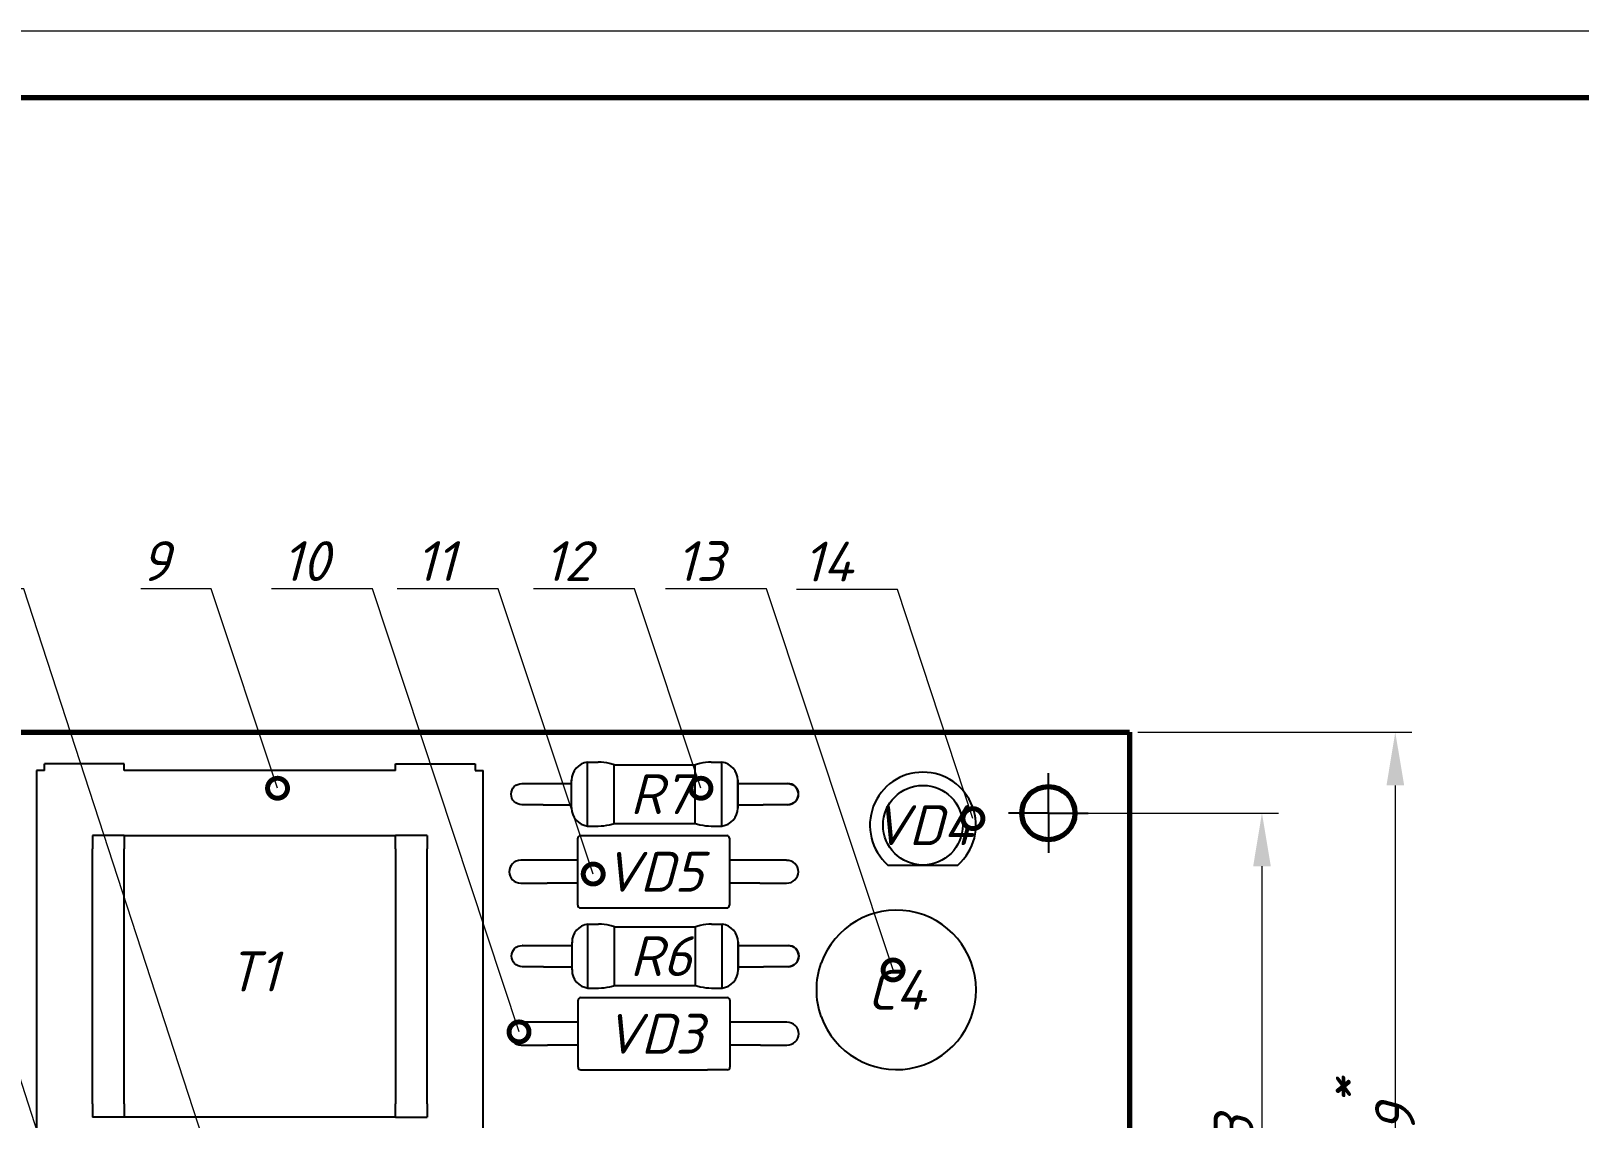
# Model space of a CAD drawing. Header units: millimetres. Extents: x 2470 to 6390, y 1560 to 2814.
# Drawn here: x 4762.4 to 4878.8, y 2435.2 to 2517 of the extents above; entities that cross this region are included whole.
import ezdxf
from ezdxf import colors
from ezdxf.entities.mleader import LeaderData, LeaderLine
from ezdxf.math import Vec2, Vec3

# ---------------------------------------------------------------- set-up
doc = ezdxf.new("R2010")
doc.units = ezdxf.units.MM
doc.layers.get('0').update_dxf_attribs({"lineweight": 0})
for name, color, linetype, lineweight in [('border', 7, 'Continuous', 70), ('Text', 7, 'Continuous', 18), ('Размерные линии', 7, 'Continuous', 15), ('Сплошная толстая основная', 7, 'Continuous', 70), ('Сплошная тонкая', 7, 'Continuous', 30)]:
    doc.layers.add(name, color=color, linetype=linetype, lineweight=lineweight)
doc.styles.add('Main', font='isocpeur.ttf', dxfattribs={"oblique": 15, "height": 3})
doc.dimstyles.new('ISO-25', dxfattribs={"dimtxt": 3, "dimasz": 4, "dimexe": 1.25, "dimexo": 0.625, "dimtad": 1, "dimtoh": 1, "dimtxsty": 'Main', "dimcen": 2.5, "dimclrd": 256, "dimclre": 256, "dimclrt": 256, "dimadec": 0, "dimazin": 0, "dimtol": 1, "dimtm": 0.5, "dimtfac": 1, "dimtmove": 0, "dimatfit": 3, "dimfxl": 1, "dimlwd": -1, "dimlwe": -1, "dimarcsym": 0})

# ---------------------------------------------------------------- blocks, each defined once
blk = doc.blocks.new('*D34')
at = {"layer": 'Defpoints', "color": 0, "lineweight": 18, "transparency": 16777216}
for p in [(4838.9, 2458.13), (4838.9, 2412.13), (4854.96, 2412.13)]:
    blk.add_point(p, dxfattribs=at)
at = {"layer": 'Размерные линии', "transparency": 16777216}
for p, q in [((4839.52, 2458.13), (4856.21, 2458.13)), ((4854.96, 2454.13), (4854.96, 2416.13)), ((4839.52, 2412.13), (4856.21, 2412.13))]:
    blk.add_line(p, q, dxfattribs=at)
at = {"layer": 'Размерные линии', "lineweight": 18, "transparency": 16777216}
for points in [[(4854.3, 2454.13), (4855.63, 2454.13), (4854.96, 2458.13)], [(4854.3, 2416.13), (4855.63, 2416.13), (4854.96, 2412.13)]]:
    blk.add_solid(points, dxfattribs=at)
at = {"layer": 'Размерные линии', "transparency": 16777216, "insert": (4852.84, 2433.27), "char_height": 3, "attachment_point": 5, "rotation": 90, "style": 'Main'}
blk.add_mtext('23', dxfattribs=at)
blk = doc.blocks.new('*D45')
at = {"layer": 'Defpoints', "color": 0, "lineweight": 18, "transparency": 16777216}
for p in [(4844.99, 2464.22), (4845, 2406.03), (4864.99, 2406.03)]:
    blk.add_point(p, dxfattribs=at)
at = {"layer": 'Размерные линии', "transparency": 16777216}
for p, q in [((4845.62, 2464.22), (4866.24, 2464.22)), ((4864.99, 2460.22), (4864.99, 2410.03)), ((4845.62, 2406.03), (4866.24, 2406.03))]:
    blk.add_line(p, q, dxfattribs=at)
at = {"layer": 'Размерные линии', "lineweight": 18, "transparency": 16777216}
for points in [[(4864.33, 2460.22), (4865.66, 2460.22), (4864.99, 2464.22)], [(4864.33, 2410.03), (4865.66, 2410.03), (4864.99, 2406.03)]]:
    blk.add_solid(points, dxfattribs=at)
at = {"layer": 'Размерные линии', "transparency": 16777216, "insert": (4862.87, 2435.12), "char_height": 3, "attachment_point": 5, "rotation": 90, "style": 'Main'}
blk.add_mtext('29{\\H1x;\\S*^ ;}', dxfattribs=at)
blk = doc.blocks.new('_DotSmall')
at = {"color": 0, "linetype": 'ByBlock', "const_width": 0.5}
blk.add_lwpolyline([(-0.0625, 0, 1), (0.0625, 0, 1)], format="xyb", close=True, dxfattribs=at)

msp = doc.modelspace()

# ---------------------------------------------------------------- linework, layer by layer
at = {"layer": 'border', "lineweight": 18}
msp.add_line((4650, 2517), (5070, 2517), dxfattribs=at)
at = {"layer": 'border', "lineweight": 70}
msp.add_line((4670, 2512), (5065, 2512), dxfattribs=at)
at = {"layer": 'Text'}
msp.add_line((4805.023, 2464.217), (4835.408, 2464.219), dxfattribs=at)
at = {"layer": 'Сплошная толстая основная', "linetype": 'Continuous'}
for p, q in [((4688.796, 2464.211), (4844.991, 2464.22)), ((4844.991, 2464.22), (4844.996, 2406.029))]:
    msp.add_line(p, q, dxfattribs=at)
msp.add_circle((4838.896, 2458.13), 2, dxfattribs=at)
at = {"layer": 'Сплошная тонкая', "linetype": 'Continuous', "lineweight": 25}
for p, q in [((4804.232, 2457.158), (4804.232, 2461.958)), ((4804.232, 2461.958), (4805.032, 2461.958)), ((4813.532, 2461.958), (4814.332, 2461.958)), ((4814.332, 2457.158), (4814.332, 2461.958)), ((4762.773, 2461.34), (4762.773, 2430.34)), ((4763.373, 2461.34), (4762.773, 2461.34)), ((4763.373, 2461.34), (4763.373, 2461.84)), ((4769.373, 2461.84), (4763.373, 2461.84)), ((4769.373, 2461.34), (4769.373, 2461.84)), ((4789.773, 2461.34), (4769.373, 2461.34)), ((4789.773, 2461.34), (4789.773, 2461.84)), ((4789.773, 2461.84), (4795.773, 2461.84)), ((4795.773, 2461.84), (4795.773, 2461.34)), ((4796.373, 2430.34), (4796.373, 2461.34)), ((4806.232, 2457.358), (4806.232, 2461.758)), ((4806.232, 2461.758), (4806.732, 2461.758)), ((4806.732, 2461.758), (4807.582, 2461.758)), ((4807.582, 2461.758), (4808.432, 2461.758)), ((4808.432, 2461.758), (4809.282, 2461.758)), ((4809.282, 2461.758), (4810.132, 2461.758)), ((4810.132, 2461.758), (4810.982, 2461.758)), ((4810.982, 2461.758), (4811.832, 2461.758)), ((4811.832, 2461.758), (4812.332, 2461.758)), ((4812.332, 2457.358), (4812.332, 2461.758)), ((4800.882, 2460.358), (4803.031, 2460.358)), ((4803.031, 2458.514), (4803.031, 2460.601)), ((4803.031, 2460.358), (4803.032, 2460.358)), ((4803.032, 2458.558), (4803.032, 2460.558)), ((4815.532, 2460.601), (4815.532, 2458.514)), ((4815.532, 2458.558), (4815.532, 2460.558)), ((4815.532, 2460.358), (4817.432, 2460.358)), ((4815.532, 2460.358), (4815.532, 2460.358)), ((4800.882, 2458.758), (4803.031, 2458.758)), ((4803.031, 2458.758), (4803.032, 2458.758)), ((4815.532, 2458.758), (4817.432, 2458.758)), ((4815.532, 2458.758), (4815.532, 2458.758)), ((4806.232, 2457.358), (4806.732, 2457.358)), ((4806.732, 2457.358), (4807.582, 2457.358)), ((4807.582, 2457.358), (4808.432, 2457.358)), ((4808.432, 2457.358), (4809.282, 2457.358)), ((4809.282, 2457.358), (4810.132, 2457.358)), ((4810.132, 2457.358), (4810.982, 2457.358)), ((4810.982, 2457.358), (4811.832, 2457.358)), ((4811.832, 2457.358), (4812.332, 2457.358)), ((4766.973, 2456.44), (4766.973, 2455.44)), ((4769.373, 2456.44), (4766.973, 2456.44)), ((4769.373, 2456.44), (4789.773, 2456.44)), ((4769.373, 2456.44), (4769.373, 2455.44)), ((4769.373, 2456.44), (4769.373, 2456.44)), ((4789.773, 2456.42), (4769.373, 2456.42)), ((4778.284, 2456.42), (4778.284, 2456.44)), ((4780.316, 2456.44), (4780.316, 2456.42)), ((4789.773, 2455.44), (4789.773, 2456.44)), ((4792.173, 2456.44), (4789.773, 2456.44)), ((4792.173, 2456.44), (4792.173, 2455.44)), ((4803.688, 2456.436), (4814.708, 2456.436)), ((4804.232, 2457.158), (4805.032, 2457.158)), ((4813.532, 2457.158), (4814.332, 2457.158)), ((4766.973, 2436.24), (4766.973, 2455.44)), ((4769.373, 2436.24), (4769.373, 2455.44)), ((4789.773, 2455.44), (4789.773, 2436.24)), ((4792.173, 2436.24), (4792.173, 2455.44)), ((4801.198, 2454.576), (4799.198, 2454.576)), ((4803.488, 2454.576), (4801.198, 2454.576)), ((4817.198, 2454.576), (4814.908, 2454.576)), ((4819.198, 2454.576), (4817.198, 2454.576)), ((4826.826, 2454.223), (4829.457, 2454.223)), ((4826.826, 2454.223), (4829.457, 2454.223)), ((4826.826, 2454.223), (4829.457, 2454.223)), ((4829.457, 2454.223), (4832.087, 2454.223)), ((4829.457, 2454.223), (4832.087, 2454.223)), ((4829.457, 2454.223), (4832.087, 2454.223)), ((4799.198, 2452.856), (4801.198, 2452.856)), ((4803.488, 2452.856), (4801.198, 2452.856)), ((4817.198, 2452.856), (4814.908, 2452.856)), ((4817.198, 2452.856), (4819.198, 2452.856)), ((4804.26, 2444.966), (4804.26, 2449.766)), ((4804.26, 2449.766), (4805.06, 2449.766)), ((4806.26, 2445.166), (4806.26, 2449.566)), ((4806.26, 2449.566), (4806.76, 2449.566)), ((4806.76, 2449.566), (4807.61, 2449.566)), ((4807.61, 2449.566), (4808.46, 2449.566)), ((4808.46, 2449.566), (4809.31, 2449.566)), ((4809.31, 2449.566), (4810.16, 2449.566)), ((4810.16, 2449.566), (4811.01, 2449.566)), ((4811.01, 2449.566), (4811.86, 2449.566)), ((4811.86, 2449.566), (4812.36, 2449.566)), ((4812.36, 2445.166), (4812.36, 2449.566)), ((4813.56, 2449.766), (4814.36, 2449.766)), ((4814.36, 2444.966), (4814.36, 2449.766)), ((4800.91, 2448.166), (4803.059, 2448.166)), ((4803.059, 2446.322), (4803.059, 2448.409)), ((4803.059, 2448.166), (4803.06, 2448.166)), ((4803.06, 2446.366), (4803.06, 2448.366)), ((4815.56, 2448.409), (4815.56, 2446.322)), ((4815.56, 2446.366), (4815.56, 2448.366)), ((4815.56, 2448.166), (4817.46, 2448.166)), ((4815.56, 2448.166), (4815.56, 2448.166)), ((4800.91, 2446.566), (4803.059, 2446.566)), ((4803.059, 2446.566), (4803.06, 2446.566)), ((4815.56, 2446.566), (4817.46, 2446.566)), ((4815.56, 2446.566), (4815.56, 2446.566)), ((4804.26, 2444.966), (4805.06, 2444.966)), ((4806.26, 2445.166), (4806.76, 2445.166)), ((4806.76, 2445.166), (4807.61, 2445.166)), ((4807.61, 2445.166), (4808.46, 2445.166)), ((4808.46, 2445.166), (4809.31, 2445.166)), ((4809.31, 2445.166), (4810.16, 2445.166)), ((4810.16, 2445.166), (4811.01, 2445.166)), ((4811.01, 2445.166), (4811.86, 2445.166)), ((4811.86, 2445.166), (4812.36, 2445.166)), ((4813.56, 2444.966), (4814.36, 2444.966)), ((4801.226, 2442.384), (4799.226, 2442.384)), ((4803.516, 2442.384), (4801.226, 2442.384)), ((4817.226, 2442.384), (4814.936, 2442.384)), ((4819.226, 2442.384), (4817.226, 2442.384)), ((4799.226, 2440.664), (4801.226, 2440.664)), ((4803.516, 2440.664), (4801.226, 2440.664)), ((4817.226, 2440.664), (4814.936, 2440.664)), ((4817.226, 2440.664), (4819.226, 2440.664)), ((4803.716, 2438.804), (4811.856, 2438.804)), ((4813.256, 2438.794), (4811.856, 2438.794)), ((4814.736, 2438.804), (4813.256, 2438.804)), ((4766.973, 2436.24), (4766.973, 2435.24)), ((4769.373, 2435.24), (4766.973, 2435.24)), ((4769.373, 2436.24), (4769.373, 2435.24)), ((4789.773, 2435.24), (4769.373, 2435.24)), ((4769.373, 2435.24), (4769.373, 2435.24)), ((4789.773, 2435.24), (4789.773, 2436.24)), ((4789.773, 2435.24), (4792.173, 2435.24)), ((4792.173, 2436.24), (4792.173, 2435.24))]:
    msp.add_line(p, q, dxfattribs=at)
at = {"layer": 'Сплошная тонкая', "lineweight": 25}
for p, q in [((4795.773, 2461.34), (4796.373, 2461.34)), ((4838.896, 2458.13), (4838.896, 2461.13)), ((4838.896, 2458.13), (4835.896, 2458.13)), ((4838.896, 2458.13), (4838.896, 2455.13)), ((4838.896, 2458.13), (4841.896, 2458.13)), ((4803.688, 2450.996), (4814.708, 2450.996)), ((4803.716, 2444.244), (4814.736, 2444.244))]:
    msp.add_line(p, q, dxfattribs=at)
at = {"layer": 'Сплошная тонкая', "linetype": 'Continuous', "lineweight": 25}
msp.add_circle((4829.457, 2457.221), 2.997, dxfattribs=at)
msp.add_circle((4829.457, 2457.221), 2.997, dxfattribs=at)
msp.add_circle((4829.457, 2457.221), 2.997, dxfattribs=at)
for centre, radius, start, end in [((4804.397, 2460.601), 1.367, 96.97437, 179.9998), ((4805.032, 2458.258), 3.7, 76.71884, 90.00001), ((4813.532, 2458.258), 3.7, 90.00001, 103.28117), ((4814.166, 2460.601), 1.367, 0.00021, 83.02564), ((4805.032, 2458.258), 3.7, 71.07536, 76.71884), ((4813.532, 2458.258), 3.7, 103.28117, 108.92465), ((4829.457, 2457.221), 3.988, 311.27151, 228.72851), ((4829.457, 2457.221), 3.988, 311.27151, 228.72851), ((4829.457, 2457.221), 3.988, 311.27151, 228.72851), ((4799.292, 2459.558), 0.8, 89.80111, 90.19891), ((4804.397, 2460.601), 1.367, 179.9998, 181.82305), ((4814.166, 2460.601), 1.367, 358.17696, 0.00021), ((4819.292, 2459.558), 0.8, 0, 90.37567), ((4844.93, 2460.122), 0.0663, 338.77194, 6.932), ((4844.93, 2460.074), 0.0663, 353.0676, 21.22846), ((4804.397, 2458.514), 1.367, 178.17696, 180.00021), ((4804.397, 2458.514), 1.367, 180.00021, 263.02564), ((4814.166, 2458.514), 1.367, 276.97437, 359.9998), ((4814.166, 2458.514), 1.367, 359.9998, 1.82305), ((4819.292, 2459.558), 0.8, 269.6779, 0), ((4805.032, 2460.858), 3.7, 283.28117, 288.92465), ((4813.532, 2460.858), 3.7, 251.07536, 256.71884), ((4803.688, 2456.236), 0.2, 90, 180), ((4805.032, 2460.858), 3.7, 270.00001, 283.28117), ((4813.532, 2460.858), 3.7, 256.71884, 270.00001), ((4814.708, 2456.236), 0.2, 0, 90), ((4799.198, 2453.716), 0.86, 90, 180), ((4819.213, 2453.697), 0.878, 1.19719, 91.01105), ((4799.198, 2453.716), 0.86, 180, 270), ((4819.213, 2453.734), 0.878, 268.98889, 358.80283), ((4803.688, 2451.196), 0.2, 180, 270), ((4814.708, 2451.196), 0.2, 270, 0), ((4827.458, 2444.826), 6, 199.47123, 160.52879), ((4804.425, 2448.409), 1.367, 96.97437, 179.9998), ((4805.06, 2446.066), 3.7, 76.71884, 90.00001), ((4805.06, 2446.066), 3.7, 71.07536, 76.71884), ((4813.56, 2446.066), 3.7, 103.28117, 108.92465), ((4813.56, 2446.066), 3.7, 90.00001, 103.28117), ((4814.194, 2448.409), 1.367, 0.00021, 83.02564), ((4799.32, 2447.366), 0.8, 89.7751, 90.22492), ((4804.425, 2448.409), 1.367, 179.9998, 181.82305), ((4814.194, 2448.409), 1.367, 358.17696, 0.00021), ((4819.32, 2447.366), 0.8, 0, 90.3834), ((4819.32, 2447.366), 0.8, 269.68555, 0), ((4827.458, 2444.826), 6.02, 160.59607, 199.40395), ((4804.425, 2446.322), 1.367, 178.17696, 180.00021), ((4804.425, 2446.322), 1.367, 180.00021, 263.02564), ((4814.194, 2446.322), 1.367, 276.97437, 359.9998), ((4814.194, 2446.322), 1.367, 359.9998, 1.82305), ((4805.06, 2448.666), 3.7, 270.00001, 283.28117), ((4805.06, 2448.666), 3.7, 283.28117, 288.92465), ((4813.56, 2448.666), 3.7, 251.07536, 256.71884), ((4813.56, 2448.666), 3.7, 256.71884, 270.00001), ((4803.716, 2444.044), 0.2, 90, 180), ((4814.736, 2444.044), 0.2, 0, 90), ((4799.226, 2441.524), 0.86, 90, 180), ((4819.241, 2441.505), 0.878, 1.19718, 91.01121), ((4799.226, 2441.524), 0.86, 180, 270), ((4819.241, 2441.542), 0.878, 268.98895, 358.80279), ((4803.716, 2439.004), 0.2, 180, 270), ((4814.736, 2439.004), 0.2, 270, 0)]:
    msp.add_arc(centre, radius, start, end, dxfattribs=at)
at = {"layer": 'Сплошная тонкая', "linetype": 'Continuous', "lineweight": 25, "extrusion": (0, 0, -1)}
for centre, major_axis, ratio, start_param, end_param in [((4799.282, 2459.558), (-0.566, 0.566), 1, -0.785393, 0.7854033), ((4819.282, 2459.558), (0.566, 0.566), 1, -0.7854173, 0.785379), ((4799.282, 2459.558), (-0.566, 0.566), 1, -2.3561893, -0.7853929), ((4819.282, 2459.558), (0.566, 0.566), 1, -5.4978063, -3.92701), ((4814.908, 2453.716), (0, 2.52), 0, 0, 3.1415927), ((4799.31, 2447.366), (-0.566, 0.566), 1, -0.785393, 0.7854033), ((4819.31, 2447.366), (0.566, 0.566), 1, -0.7854173, 0.785379), ((4799.31, 2447.366), (-0.566, 0.566), 1, -2.3561893, -0.7853929), ((4819.31, 2447.366), (0.566, 0.566), 1, -5.4978063, -3.92701), ((4814.936, 2441.524), (0, 2.52), 0, 0, 3.1415927)]:
    msp.add_ellipse(centre, major_axis=major_axis, ratio=ratio, start_param=start_param, end_param=end_param, dxfattribs=at)
at = {"layer": 'Сплошная тонкая', "linetype": 'Continuous', "lineweight": 25}
for centre in [(4803.488, 2453.716), (4803.516, 2441.524)]:
    msp.add_ellipse(centre, major_axis=(0, -2.52), ratio=0, start_param=0, end_param=3.1415926, dxfattribs=at)
for points, knots in [([(4799.282, 2460.358), (4799.329, 2460.358), (4799.383, 2460.358), (4799.521, 2460.358), (4799.608, 2460.358), (4799.801, 2460.358), (4799.907, 2460.358), (4800.13, 2460.358), (4800.248, 2460.358), (4800.534, 2460.358), (4800.709, 2460.358), (4800.882, 2460.358)], [0, 0, 0, 0, 0.15730341, 0.15730341, 0.3487737, 0.3487737, 0.54015444, 0.54015444, 0.7314985, 0.7314985, 0.99050166, 0.99050166, 0.99050166, 0.99050166]), ([(4817.432, 2460.358), (4817.595, 2460.358), (4817.761, 2460.358), (4818.09, 2460.358), (4818.255, 2460.358), (4818.562, 2460.358), (4818.706, 2460.358), (4819.021, 2460.358), (4819.17, 2460.358), (4819.282, 2460.358)], [0, 0, 0, 0, 0.2458985, 0.2458985, 0.4985751, 0.4985751, 0.7510476, 0.7510476, 1.1197927, 1.1197927, 1.1197927, 1.1197927]), ([(4800.882, 2458.758), (4800.731, 2458.758), (4800.579, 2458.758), (4800.271, 2458.758), (4800.114, 2458.758), (4799.926, 2458.758), (4799.883, 2458.758), (4799.767, 2458.758), (4799.695, 2458.758), (4799.488, 2458.758), (4799.372, 2458.758), (4799.282, 2458.758)], [0, 0, 0, 0, 0.2259545, 0.2259545, 0.47830272, 0.47830272, 0.55487593, 0.55487593, 0.69302956, 0.69302956, 0.98977654, 0.98977654, 0.98977654, 0.98977654]), ([(4819.2, 2458.758), (4819.166, 2458.758), (4819.134, 2458.758), (4818.982, 2458.758), (4818.84, 2458.758), (4818.484, 2458.758), (4818.253, 2458.758), (4817.826, 2458.758), (4817.627, 2458.758), (4817.432, 2458.758)], [0, 0, 0, 0, 0.0919421, 0.0919421, 0.3800137, 0.3800137, 0.7401381, 0.7401381, 1.0335035, 1.0335035, 1.0335035, 1.0335035]), ([(4819.282, 2458.758), (4819.271, 2458.758), (4819.261, 2458.758), (4819.244, 2458.758), (4819.238, 2458.758), (4819.228, 2458.758), (4819.225, 2458.758), (4819.219, 2458.758), (4819.216, 2458.758), (4819.212, 2458.758), (4819.211, 2458.758), (4819.208, 2458.758), (4819.207, 2458.758), (4819.205, 2458.758), (4819.205, 2458.758), (4819.203, 2458.758), (4819.203, 2458.758), (4819.202, 2458.758), (4819.202, 2458.758), (4819.201, 2458.758), (4819.201, 2458.758), (4819.201, 2458.758), (4819.201, 2458.758), (4819.201, 2458.758), (4819.2, 2458.758), (4819.2, 2458.758), (4819.2, 2458.758), (4819.2, 2458.758), (4819.2, 2458.758), (4819.2, 2458.758), (4819.2, 2458.758), (4819.2, 2458.758), (4819.2, 2458.758), (4819.2, 2458.758), (4819.2, 2458.758), (4819.2, 2458.758), (4819.2, 2458.758), (4819.2, 2458.758), (4819.2, 2458.758), (4819.2, 2458.758), (4819.2, 2458.758), (4819.2, 2458.758)], [0, 0, 0, 0, 0.03468599, 0.03468599, 0.053581891, 0.053581891, 0.065052889, 0.065052889, 0.072338592, 0.072338592, 0.077069109, 0.077069109, 0.080177208, 0.080177208, 0.082233317, 0.082233317, 0.083599116, 0.083599116, 0.0845087, 0.0845087, 0.085115451, 0.085115451, 0.085520623, 0.085520623, 0.085791374, 0.085791374, 0.085972383, 0.085972383, 0.086093431, 0.086093431, 0.086174398, 0.086174398, 0.086228563, 0.086228563, 0.086264801, 0.086264801, 0.086289047, 0.086289047, 0.086305269, 0.086305269, 0.086316124, 0.086316124, 0.086316124, 0.086316124]), ([(4799.31, 2448.166), (4799.357, 2448.166), (4799.411, 2448.166), (4799.549, 2448.166), (4799.636, 2448.166), (4799.829, 2448.166), (4799.935, 2448.166), (4800.158, 2448.166), (4800.276, 2448.166), (4800.562, 2448.166), (4800.737, 2448.166), (4800.91, 2448.166)], [0, 0, 0, 0, 0.15730341, 0.15730341, 0.3487737, 0.3487737, 0.54015444, 0.54015444, 0.7314985, 0.7314985, 0.99050166, 0.99050166, 0.99050166, 0.99050166]), ([(4817.46, 2448.166), (4817.623, 2448.166), (4817.789, 2448.166), (4818.118, 2448.166), (4818.283, 2448.166), (4818.59, 2448.166), (4818.734, 2448.166), (4819.049, 2448.166), (4819.198, 2448.166), (4819.31, 2448.166)], [0, 0, 0, 0, 0.2458985, 0.2458985, 0.4985751, 0.4985751, 0.7510476, 0.7510476, 1.1197927, 1.1197927, 1.1197927, 1.1197927]), ([(4800.91, 2446.566), (4800.759, 2446.566), (4800.607, 2446.566), (4800.299, 2446.566), (4800.142, 2446.566), (4799.954, 2446.566), (4799.911, 2446.566), (4799.795, 2446.566), (4799.723, 2446.566), (4799.516, 2446.566), (4799.4, 2446.566), (4799.31, 2446.566)], [0, 0, 0, 0, 0.2259545, 0.2259545, 0.47830272, 0.47830272, 0.55487593, 0.55487593, 0.69302956, 0.69302956, 0.98977654, 0.98977654, 0.98977654, 0.98977654]), ([(4819.228, 2446.566), (4819.194, 2446.566), (4819.162, 2446.566), (4819.01, 2446.566), (4818.868, 2446.566), (4818.512, 2446.566), (4818.281, 2446.566), (4817.854, 2446.566), (4817.655, 2446.566), (4817.46, 2446.566)], [0, 0, 0, 0, 0.0919421, 0.0919421, 0.3800137, 0.3800137, 0.7401381, 0.7401381, 1.0335035, 1.0335035, 1.0335035, 1.0335035]), ([(4819.31, 2446.566), (4819.299, 2446.566), (4819.289, 2446.566), (4819.272, 2446.566), (4819.266, 2446.566), (4819.256, 2446.566), (4819.253, 2446.566), (4819.247, 2446.566), (4819.244, 2446.566), (4819.24, 2446.566), (4819.239, 2446.566), (4819.236, 2446.566), (4819.235, 2446.566), (4819.233, 2446.566), (4819.233, 2446.566), (4819.231, 2446.566), (4819.231, 2446.566), (4819.23, 2446.566), (4819.23, 2446.566), (4819.229, 2446.566), (4819.229, 2446.566), (4819.229, 2446.566), (4819.229, 2446.566), (4819.229, 2446.566), (4819.228, 2446.566), (4819.228, 2446.566), (4819.228, 2446.566), (4819.228, 2446.566), (4819.228, 2446.566), (4819.228, 2446.566), (4819.228, 2446.566), (4819.228, 2446.566), (4819.228, 2446.566), (4819.228, 2446.566), (4819.228, 2446.566), (4819.228, 2446.566), (4819.228, 2446.566), (4819.228, 2446.566), (4819.228, 2446.566), (4819.228, 2446.566), (4819.228, 2446.566), (4819.228, 2446.566)], [0, 0, 0, 0, 0.03468599, 0.03468599, 0.053581891, 0.053581891, 0.065052889, 0.065052889, 0.072338592, 0.072338592, 0.077069109, 0.077069109, 0.080177208, 0.080177208, 0.082233317, 0.082233317, 0.083599116, 0.083599116, 0.0845087, 0.0845087, 0.085115451, 0.085115451, 0.085520623, 0.085520623, 0.085791374, 0.085791374, 0.085972383, 0.085972383, 0.086093431, 0.086093431, 0.086174398, 0.086174398, 0.086228563, 0.086228563, 0.086264801, 0.086264801, 0.086289047, 0.086289047, 0.086305269, 0.086305269, 0.086316124, 0.086316124, 0.086316124, 0.086316124])]:
    msp.add_open_spline(points, degree=3, knots=knots, dxfattribs=at)

# ---------------------------------------------------------------- texts
at = {"layer": 'Text', "char_height": 3, "attachment_point": 5, "style": 'Main'}
for s, width, insert in [('\\pxqc;R7', 10.1, (4809.707, 2459.558)), ('\\pxqc;VD4', 8.44654, (4829.457, 2457.221)), ('\\pxqc;VD5', 11.16142, (4809.198, 2453.716)), ('\\pxqc;R6', 10.1, (4809.735, 2447.366)), ('\\pxqc;T1', 6.6, (4779.065, 2446.211)), ('\\pxqc;C4', 11.65685, (4827.458, 2444.826)), ('\\pxqc;VD3', 11.22, (4809.226, 2441.524))]:
    msp.add_mtext_dynamic_manual_height_columns(s, width=width, gutter_width=15, heights=[0], dxfattribs=dict(at, insert=insert))

# ---------------------------------------------------------------- dimensions: what is measured, and where the dimension line sits
at = {"layer": 'Размерные линии'}
for base, p1, p2, text, picture, middle in [((4864.993, 2406.029), (4844.991, 2464.22), (4844.996, 2406.029), '29{\\H1x;\\S*^ ;}', '*D45', (4864.993, 2435.125)), ((4854.962, 2412.13), (4838.896, 2458.13), (4838.896, 2412.13), '23', '*D34', (4854.962, 2433.271))]:
    dim = msp.add_linear_dim(base=base, p1=p1, p2=p2, angle=90, text=text, dimstyle='ISO-25', dxfattribs=at)
    dim.commit()
    dim.dimension.update_dxf_attribs({"geometry": picture, "text_midpoint": middle, "dimtype": 160})

# ---------------------------------------------------------------- leaders
ml = msp.add_multileader_mtext('Standard', dxfattribs=at)
ml.set_content('7', color=256, style='Main')
ml.set_leader_properties(color=256, linetype='ByLayer', lineweight=-1)
ml.set_arrow_properties(name='DOTSMALL')
ml.build(insert=Vec2(0, 0))
ml.multileader.update_dxf_attribs({"text_left_attachment_type": 6, "text_right_attachment_type": 6, "text_top_attachment_type": 10, "dogleg_length": 1, "arrow_head_size": 3})
ctx = ml.context
ctx.base_point, ctx.char_height, ctx.arrow_head_size, ctx.plane_origin = Vec3(4742.255, 2475), 3, 3, Vec3(4754.559, 2460)
ctx.left_attachment, ctx.right_attachment, ctx.bottom_attachment = 6, 6, 10
notes = []
notes.append((ctx, [(0, (1, 1, 0), (4749.559, 2475), (-1, 0), 1, [(0, [(4766.225, 2423.705)], 0, [])])]))
ctx.mtext.insert, ctx.mtext.flow_direction = Vec3(4744.255, 2478.6), 5
ml = msp.add_multileader_mtext('Standard', dxfattribs=at)
ml.set_content('8', color=256, style='Main')
ml.set_leader_properties(color=256, linetype='ByLayer', lineweight=-1)
ml.set_arrow_properties(name='DOTSMALL')
ml.build(insert=Vec2(0, 0))
ml.multileader.update_dxf_attribs({"text_left_attachment_type": 6, "text_right_attachment_type": 6, "text_top_attachment_type": 10, "dogleg_length": 1, "arrow_head_size": 3})
ctx = ml.context
ctx.base_point, ctx.char_height, ctx.arrow_head_size, ctx.plane_origin = Vec3(4754.517, 2475), 3, 3, Vec3(4766.82, 2460)
ctx.left_attachment, ctx.right_attachment, ctx.bottom_attachment = 6, 6, 10
notes.append((ctx, [(0, (1, 1, 0), (4761.82, 2475), (-1, 0), 1, [(0, [(4780.638, 2417.209)], 0, [])])]))
ctx.mtext.insert, ctx.mtext.flow_direction = Vec3(4756.517, 2478.6), 5
ml = msp.add_multileader_mtext('Standard', dxfattribs=at)
ml.set_content('9', color=256, style='Main')
ml.set_leader_properties(color=256, linetype='ByLayer', lineweight=-1)
ml.set_arrow_properties(name='DOTSMALL')
ml.build(insert=Vec2(0, 0))
ml.multileader.update_dxf_attribs({"text_left_attachment_type": 6, "text_right_attachment_type": 6, "text_top_attachment_type": 10, "dogleg_length": 1, "arrow_head_size": 3})
ctx = ml.context
ctx.base_point, ctx.char_height, ctx.arrow_head_size, ctx.plane_origin = Vec3(4768.601, 2475), 3, 3, Vec3(4780.905, 2460)
ctx.left_attachment, ctx.right_attachment, ctx.bottom_attachment = 6, 6, 10
notes.append((ctx, [(0, (1, 1, 0), (4775.905, 2475), (-1, 0), 1, [(0, [(4780.905, 2460)], 0, [])])]))
ctx.mtext.insert, ctx.mtext.flow_direction = Vec3(4770.601, 2478.6), 5
ml = msp.add_multileader_mtext('Standard', dxfattribs=at)
ml.set_content('10', color=256, style='Main')
ml.set_leader_properties(color=256, linetype='ByLayer', lineweight=-1)
ml.set_arrow_properties(name='DOTSMALL')
ml.build(insert=Vec2(0, 0))
ml.multileader.update_dxf_attribs({"text_left_attachment_type": 6, "text_right_attachment_type": 6, "text_top_attachment_type": 10, "dogleg_length": 1, "arrow_head_size": 3})
ctx = ml.context
ctx.base_point, ctx.char_height, ctx.arrow_head_size, ctx.plane_origin = Vec3(4779.245, 2475), 3, 3, Vec3(4793.048, 2460)
ctx.left_attachment, ctx.right_attachment, ctx.bottom_attachment = 6, 6, 10
notes.append((ctx, [(0, (1, 1, 0), (4788.048, 2475), (-1, 0), 1, [(0, [(4799.073, 2441.66)], 0, [])])]))
ctx.mtext.insert, ctx.mtext.flow_direction = Vec3(4781.245, 2478.6), 5
ml = msp.add_multileader_mtext('Standard', dxfattribs=at)
ml.set_content('11', color=256, style='Main')
ml.set_leader_properties(color=256, linetype='ByLayer', lineweight=-1)
ml.set_arrow_properties(name='DOTSMALL')
ml.build(insert=Vec2(0, 0))
ml.multileader.update_dxf_attribs({"text_left_attachment_type": 6, "text_right_attachment_type": 6, "text_top_attachment_type": 10, "dogleg_length": 1, "arrow_head_size": 3})
ctx = ml.context
ctx.base_point, ctx.char_height, ctx.arrow_head_size, ctx.plane_origin = Vec3(4789.288, 2475), 3, 3, Vec3(4802.492, 2460)
ctx.left_attachment, ctx.right_attachment, ctx.bottom_attachment = 6, 6, 10
notes.append((ctx, [(0, (1, 1, 0), (4797.492, 2475), (-1, 0), 1, [(0, [(4804.654, 2453.543)], 0, [])])]))
ctx.mtext.insert, ctx.mtext.flow_direction = Vec3(4791.288, 2478.6), 5
ml = msp.add_multileader_mtext('Standard', dxfattribs=at)
ml.set_content('12', color=256, style='Main')
ml.set_leader_properties(color=256, linetype='ByLayer', lineweight=-1)
ml.set_arrow_properties(name='DOTSMALL')
ml.build(insert=Vec2(0, 0))
ml.multileader.update_dxf_attribs({"text_left_attachment_type": 6, "text_right_attachment_type": 6, "text_top_attachment_type": 10, "dogleg_length": 1, "arrow_head_size": 3})
ctx = ml.context
ctx.base_point, ctx.char_height, ctx.arrow_head_size, ctx.plane_origin = Vec3(4798.954, 2475), 3, 3, Vec3(4812.757, 2460)
ctx.left_attachment, ctx.right_attachment, ctx.bottom_attachment = 6, 6, 10
notes.append((ctx, [(0, (1, 1, 0), (4807.757, 2475), (-1, 0), 1, [(0, [(4812.757, 2460)], 0, [])])]))
ctx.mtext.insert, ctx.mtext.flow_direction = Vec3(4800.954, 2478.6), 5
ml = msp.add_multileader_mtext('Standard', dxfattribs=at)
ml.set_content('13', color=256, style='Main')
ml.set_leader_properties(color=256, linetype='ByLayer', lineweight=-1)
ml.set_arrow_properties(name='DOTSMALL')
ml.build(insert=Vec2(0, 0))
ml.multileader.update_dxf_attribs({"text_left_attachment_type": 6, "text_right_attachment_type": 6, "text_top_attachment_type": 10, "dogleg_length": 1, "arrow_head_size": 3})
ctx = ml.context
ctx.base_point, ctx.char_height, ctx.arrow_head_size, ctx.plane_origin = Vec3(4808.875, 2475), 3, 3, Vec3(4822.679, 2460)
ctx.left_attachment, ctx.right_attachment, ctx.bottom_attachment = 6, 6, 10
notes.append((ctx, [(0, (1, 1, 0), (4817.679, 2475), (-1, 0), 1, [(0, [(4827.214, 2446.326)], 0, [])])]))
ctx.mtext.insert, ctx.mtext.flow_direction = Vec3(4810.875, 2478.6), 5
ml = msp.add_multileader_mtext('Standard', dxfattribs=at)
ml.set_content('14', color=256, style='Main')
ml.set_leader_properties(color=256, linetype='ByLayer', lineweight=-1)
ml.set_arrow_properties(name='DOTSMALL')
ml.build(insert=Vec2(0, 0))
ml.multileader.update_dxf_attribs({"text_left_attachment_type": 6, "text_right_attachment_type": 6, "text_top_attachment_type": 10, "dogleg_length": 1, "arrow_head_size": 3})
ctx = ml.context
ctx.base_point, ctx.char_height, ctx.arrow_head_size, ctx.plane_origin = Vec3(4818.435, 2474.957), 3, 3, Vec3(4832.539, 2459.957)
ctx.left_attachment, ctx.right_attachment, ctx.bottom_attachment = 6, 6, 10
notes.append((ctx, [(0, (1, 1, 0), (4827.539, 2474.957), (-1, 0), 1, [(0, [(4833.218, 2457.716)], 0, [])])]))
ctx.mtext.insert, ctx.mtext.flow_direction = Vec3(4820.435, 2478.557), 5
for ctx, leaders in notes:
    for number, flags, end, landing, length, lines in leaders:
        leader = LeaderData()
        leader.index, (leader.has_last_leader_line, leader.has_dogleg_vector, leader.attachment_direction) = number, flags
        leader.last_leader_point, leader.dogleg_vector, leader.dogleg_length = Vec3(end), Vec3(landing), length
        for number, points, colour, breaks in lines:
            line = LeaderLine()
            line.index, line.vertices, line.color, line.breaks = number, Vec3.list(points), colors.encode_raw_color(colour), breaks
            leader.lines.append(line)
        ctx.leaders.append(leader)

doc.saveas('drawing.dxf')
